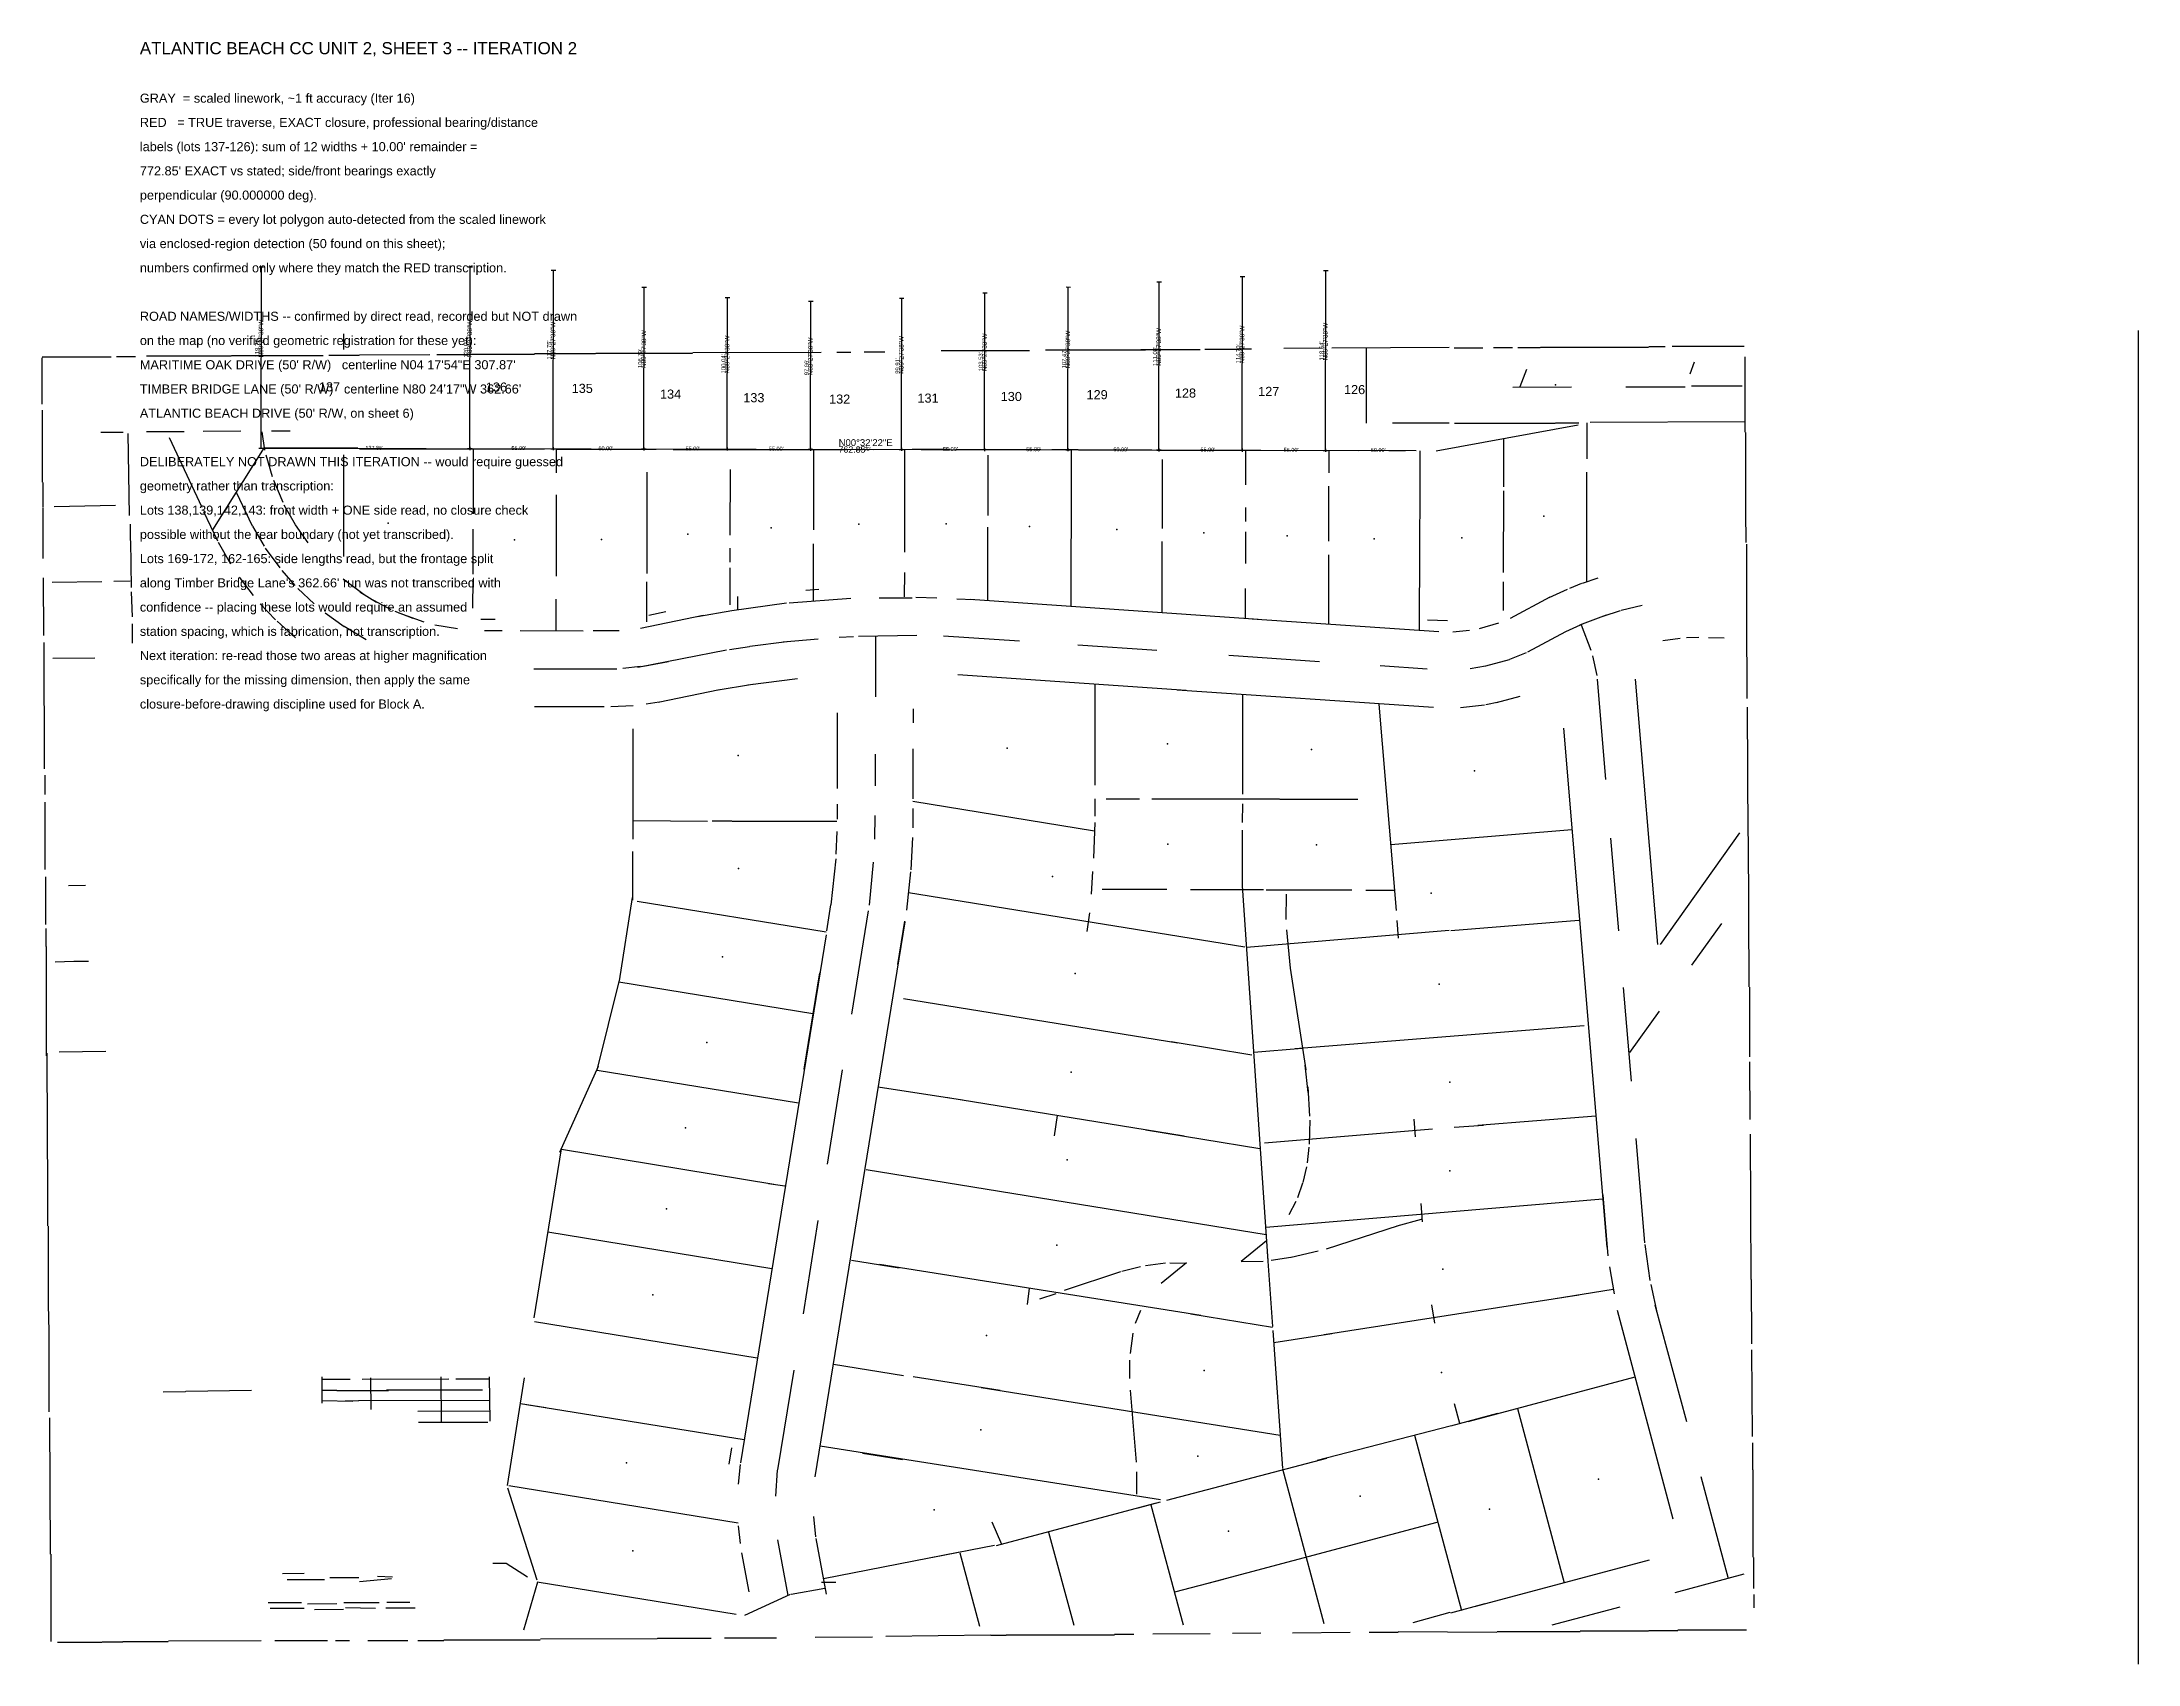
# Model space of a CAD drawing. Extents: x 100 to 1484, y 206 to 1277.
import ezdxf

# ---------------------------------------------------------------- set-up
doc = ezdxf.new("R2010")
doc.units = 0
doc.linetypes.add('ROT_359.88', pattern=[0])
doc.linetypes.add('ROT_89.88', pattern=[0])
for name, color, linetype in [('LOT_NUMBERS', 4, 'CONTINUOUS'), ('SHEET3_SCALED', 8, 'CONTINUOUS'), ('TITLEBLOCK', 2, 'CONTINUOUS'), ('TRUE_LABELS', 1, 'CONTINUOUS'), ('TRUE_LINEWORK', 1, 'CONTINUOUS')]:
    doc.layers.add(name, color=color, linetype=linetype)
doc.styles.get("Standard").update_dxf_attribs({"font": 'Arial'})

msp = doc.modelspace()

# ---------------------------------------------------------------- linework, layer by layer
at = {"layer": 'LOT_NUMBERS'}
for p in [(1099.878, 1050.8212), (329.0578, 959.6392), (581.9467, 956.5674), (639.6732, 958.8157), (697.4745, 959.1205), (752.5726, 957.4381), (810.1078, 955.3474), (1092.1588, 964.1147), (412.3592, 948.6659), (469.7619, 948.708), (526.8125, 952.2697), (867.6125, 953.2883), (922.6242, 951.311), (980.1578, 949.2812), (1037.8428, 949.9319), (560.0516, 806.1802), (737.6657, 811.1054), (843.6795, 813.8648), (938.702, 810.1794), (1046.2634, 796.0954), (843.9201, 747.6239), (941.8911, 747.167), (560.3888, 731.5369), (767.6187, 726.2935), (1017.6072, 715.3792), (549.813, 673.2914), (782.7042, 662.3131), (1023.0438, 655.176), (539.4549, 616.7999), (780.0829, 597.164), (1030.0135, 590.5163), (525.2233, 560.4263), (777.2856, 539.1576), (1029.9831, 532.0224), (512.7656, 506.8192), (770.4639, 482.8836), (1025.3775, 467.1379), (503.6559, 450.0471), (724.0663, 423.3448), (867.8291, 400.1305), (1024.6038, 398.917), (720.2588, 361.0095), (486.3791, 339.2076), (863.5877, 343.691), (1128.2353, 328.4058), (689.4668, 308.1151), (970.8347, 317.1769), (1056.1225, 308.6456), (883.8614, 294.1385), (490.619, 281.1066)]:
    msp.add_point(p, dxfattribs=at)
at = {"layer": 'SHEET3_SCALED'}
for p, q in [((299.5, 1084.6667), (299.5, 1074.1667)), ((1484.5, 1086.8333), (1484.5, 206.3333)), ((100.3333, 1068.8333), (100.3333, 1038.1667)), ((100.5, 1069.3333), (146, 1069.3333)), ((149.5, 1069.6667), (162.1667, 1069.6667)), ((169.3333, 1070), (225.3333, 1070)), ((225.5, 1070.3333), (286, 1070.3333)), ((289.8333, 1070.5), (309.8333, 1070.5)), ((356.5, 1070.6667), (309.9994, 1070.4627)), ((361.1667, 1070.8333), (381.8333, 1070.8333)), ((382, 1071.1667), (425.5, 1071.1667)), ((425.6667, 1071.5), (465.8333, 1071.5)), ((466, 1071.8333), (530, 1071.8333)), ((615, 1072.3333), (530.1664, 1072.0809)), ((625.1667, 1072.5), (634.5, 1072.5)), ((643.3333, 1072.6667), (657, 1072.6667)), ((694.1667, 1073.5), (703.3333, 1073.5)), ((703.5, 1073.6667), (752.5, 1073.6667)), ((763, 1074), (829, 1074)), ((826, 1074.3333), (865.1667, 1074.3333)), ((868.1667, 1074.5), (890.8333, 1074.5)), ((891, 1074.6667), (899.1667, 1074.6667)), ((945.8333, 1075), (920.5, 1074.8333)), ((1029.4997, 1075.5658), (952.1666, 1075.1792)), ((974.8333, 1075), (974.8333, 1025.6667)), ((1032.8333, 1075.3333), (1051.8333, 1075.3333)), ((1058.8333, 1075.5), (1071.5, 1075.5)), ((1075, 1075.5), (1089.6667, 1075.5)), ((1089.8333, 1075.8333), (1161.1667, 1075.8333)), ((1161.3333, 1076.1667), (1172.1667, 1076.1667)), ((1176.8333, 1076.3333), (1224.3333, 1076.3333)), ((1191.3333, 1065.8333), (1188.5, 1057.8333)), ((1224.8333, 1069.3333), (1224.8333, 1019.6667)), ((1080.6667, 1061), (1076.3333, 1049.5)), ((1110.3333, 1049.3333), (1071.6669, 1049.1173)), ((1146.3333, 1049.6667), (1185.3333, 1049.6667)), ((1189.6667, 1050.1667), (1223, 1050.1667)), ((100.5, 1034.1667), (100.5, 986.6667)), ((1029.5, 1025.6667), (992.1667, 1025.5)), ((1033.1667, 1025.5), (1099.6667, 1025.5)), ((1099.8333, 1025.8333), (1115.1667, 1025.8333)), ((1120.5, 1025.8333), (1120.5, 1002)), ((1225.0007, 1026.4691), (1122.6663, 1026.0901)), ((139.3333, 1019.6667), (154, 1019.6667)), ((157.1692, 1018.6667), (158, 964.6641)), ((169.3333, 1020), (194.1667, 1020)), ((184.3333, 1016.1667), (205.8435, 970.1714)), ((231.6667, 1020.3333), (206.8333, 1020.1667)), ((245.5, 1019.8333), (247.3333, 1007.6667)), ((252, 1020.5), (264.1667, 1020.5)), ((1114.8333, 1024.1667), (1020.8988, 1007.1387)), ((1065.5, 1015), (1065.5, 983.6667)), ((1225.3333, 1019.5), (1225.3333, 957.1667)), ((247.1667, 1009.5), (212.8841, 955.1347)), ((247.5, 1009.3333), (308.8333, 1009.3333)), ((248.1667, 1004.6667), (252.3333, 990.3333)), ((299.5, 1004.6667), (299.5, 937.6667)), ((310, 1008.6667), (432.1667, 1008.6667)), ((385, 1008.5), (385, 965.8333)), ((440, 1008.5), (505.8333, 1008.5)), ((440, 1008.3333), (440, 992.8333)), ((517.1664, 1008.217), (631.4999, 1007.9668)), ((609.8333, 1007.6667), (609.8333, 955.1667)), ((699.9994, 1008.4053), (649.6666, 1008.0027)), ((670, 1007.8333), (670, 993.5)), ((703.8333, 1008.3333), (759.9991, 1008.1113)), ((725, 1004.5), (725, 964.6667)), ((767.1667, 1008.1667), (784.6667, 1008.1667)), ((780, 1008), (780, 949.5)), ((784.8333, 1008), (833.3333, 1008)), ((836.5, 1007.8333), (905.1667, 1007.8333)), ((840, 1001.6667), (840, 956)), ((895.1667, 1007.5), (895.1667, 984.8333)), ((926.6667, 1007.6667), (969.5, 1007.5)), ((950.1667, 1007.5), (950.1667, 992.8333)), ((989.8333, 1007.5), (1000.8333, 1007.5)), ((1010.1667, 1007.3333), (1009.969, 917.0001)), ((100.8333, 986.5), (100.8333, 970.3333)), ((253.1667, 988), (259.3333, 973.5)), ((499.8333, 993.1667), (499.8333, 926.3333)), ((554.8333, 995), (554.6667, 951.6667)), ((669.8333, 993.3333), (669.8333, 940.3333)), ((950, 984), (950, 947.6667)), ((1120.3333, 993.3333), (1120.3333, 921)), ((101, 970), (101, 936.1667)), ((149, 971.1667), (108.3333, 970.3333)), ((228.5, 980), (239.1667, 957.8333)), ((260.1667, 971.6667), (267.5, 958.6667)), ((439.8333, 978.3333), (439.8333, 924.5)), ((895, 970), (895, 960.6667)), ((1065.3729, 980.8338), (1065.1667, 927)), ((158.5, 958.8333), (158.5, 948.1667)), ((207, 967.3333), (216.1667, 948)), ((239.3333, 957.6667), (247, 944.3333)), ((267.6667, 958.5), (276, 946.6667)), ((384.8333, 955.6667), (384.8333, 926)), ((724.8333, 956.8333), (724.8333, 908.6667)), ((1225.5, 957), (1225.5, 946.8333)), ((158.8812, 948.002), (159.1667, 917.1667)), ((216.6667, 947), (224.8333, 932.6667)), ((247.8333, 943.1667), (257.3333, 930)), ((554.6667, 943.1667), (554.6667, 933.8333)), ((609.6667, 946), (609.6667, 908.1667)), ((779.8333, 949.3333), (779.8333, 904.8333)), ((839.8333, 947.5), (839.8333, 900.6667)), ((895, 953.8333), (895, 932.8333)), ((1225.8333, 945.6667), (1225.8333, 871.3333)), ((258.6667, 928.3333), (267.3333, 918.5)), ((554.6667, 930.1667), (554.5, 905.6667)), ((949.8333, 938.6667), (949.8333, 928.8333)), ((949.8333, 928.6667), (949.8333, 893.3333)), ((101.1667, 923.5), (101.3333, 885.5)), ((139.8333, 920.8333), (107.1616, 920.3188)), ((158.6667, 921.3333), (147.8333, 921.1667)), ((159.3333, 914.1667), (159.8333, 897.8333)), ((230.6667, 923.8333), (239.8333, 911.8333)), ((269.3333, 916.3333), (280, 906.3333)), ((299.1667, 922.8333), (313.1667, 912.5)), ((310.3333, 914.3333), (321.3333, 907.5)), ((384.8333, 922.5), (384.6667, 903.5)), ((499.6667, 920.8333), (499.6667, 894.3333)), ((613.3333, 915.8333), (604.6667, 915.1667)), ((669.8333, 927), (669.6667, 910.8333)), ((894.8333, 916.5), (894.8333, 896.8333)), ((1009.8333, 916.8333), (1009.8333, 889)), ((1065.1667, 920.8333), (1065.1667, 901.8333)), ((1107.5, 915.8333), (1095.5, 910.3333)), ((1117, 919.6667), (1109, 916.3333)), ((1127.8333, 923.3333), (1117.5, 919.8333)), ((244.5, 906.3333), (254.5, 895.8333)), ((287.3333, 900.3333), (300, 891.3333)), ((319.3333, 908.6667), (330.8333, 902.6667)), ((333.3333, 901.5), (345.1667, 896.8333)), ((336, 900.3333), (352.5, 894.5)), ((439.6667, 909.5), (439.6667, 888.8333)), ((512.3333, 901), (501, 898.5)), ((555.8333, 901.6667), (533.1667, 897.6667)), ((591.9668, 906.7358), (556, 901.6667)), ((559.6667, 911.1667), (559.6667, 902.3333)), ((634.491, 909.7906), (593.6557, 906.8172)), ((653.1667, 910.3333), (675, 910.3333)), ((677.3333, 910.6667), (691.3333, 910.3333)), ((704.5, 909.6667), (715.6667, 909.1667)), ((713.342, 909.2929), (903.5004, 896.1718)), ((1096, 910.6667), (1069.8333, 896.6667)), ((1142.5, 901.6667), (1131.1667, 898)), ((1157, 905.1667), (1143.1667, 901.8333)), ((159.8333, 893.1667), (160, 880.3333)), ((255.6667, 894.8333), (267.8333, 883.8333)), ((299.8333, 891.5), (314.3333, 882.8333)), ((359.8333, 892.5), (374.8333, 890)), ((390.1667, 896.1667), (399.6667, 896.1667)), ((392.6667, 888.6667), (404.3333, 888.6667)), ((416.1667, 888.6667), (457.8333, 888.5)), ((464.3333, 888.6667), (481.5, 888.6667)), ((537, 898.5), (495.5, 890)), ((899.5, 896.5005), (1022.6605, 888.0759)), ((1015.3333, 895.8333), (1028.5, 895.3333)), ((1043, 888.6667), (1032, 887.6667)), ((1062.1667, 893.5), (1049.5, 889.8333)), ((1106.3333, 887.8333), (1081.3333, 874.3333)), ((1118.5, 893.3333), (1106.5, 887.8333)), ((1133.3333, 898.8333), (1115.6667, 892.3333)), ((1116.6667, 892.5), (1123.1667, 875.6667)), ((101.583, 880.8337), (101.9105, 797.333)), ((552.3333, 875.6667), (493.8661, 864.3312)), ((567.6667, 878), (554.3333, 876)), ((592.1667, 881.1667), (567.8333, 878.1667)), ((613, 883), (589.8333, 881)), ((636.3333, 884.5), (626.8333, 884.1667)), ((678.0033, 885.4952), (639.4984, 884.7475)), ((650.6667, 885), (650.6667, 844.8333)), ((695.6667, 885.1667), (745.8387, 881.9167)), ((784.3333, 879.1667), (836.5, 875.6667)), ((884.1667, 872.3333), (943.993, 868.231)), ((1080.5, 874), (1069.5, 869.5)), ((1182.1667, 883.5), (1170.6667, 881.8333)), ((1194.5, 884), (1186.3333, 883.8333)), ((1200.8333, 884), (1211.1667, 883.8333)), ((135.1667, 870.5), (107.496, 870.2056)), ((425.1667, 863.5), (480, 863.5)), ((495.5, 864.8333), (483.8333, 863.6667)), ((514.1667, 868), (497.5, 865)), ((705.1745, 859.6138), (856.0072, 849.2709)), ((984, 865.5), (1015.1667, 863.3333)), ((1053.5, 865.1667), (1043.5, 863.5)), ((1069.1667, 869.3333), (1053.6667, 865.1667)), ((1124.3333, 872), (1127, 859)), ((1226.1667, 871.1667), (1226.1667, 843.8333)), ((547.8333, 849.5), (507.1667, 841.1667)), ((569.5, 853), (545.6667, 849)), ((599.3333, 856.8333), (566.5, 852.6667)), ((795.6667, 853.5), (795.6667, 786.6667)), ((849.9969, 849.6211), (1019.3333, 838)), ((893.1667, 846.6667), (893.1667, 780.6667)), ((1076.1667, 845.1667), (1060.6667, 841)), ((1127.3333, 856.5), (1132.8333, 790.3333)), ((1152.5, 856.6667), (1167.0755, 681.3258)), ((425.6667, 838.5), (471.5, 838.5)), ((490.6667, 839), (476, 838.3333)), ((507.8333, 841.3333), (499.3333, 840.1667)), ((625.5, 834.3333), (625.5, 784.3333)), ((675.6667, 837), (675.6667, 827.8333)), ((983.1667, 840.1667), (994.5, 703.8333)), ((1053, 839.5), (1037.1667, 837.6667)), ((1062.3333, 841.5), (1053.8333, 839.6667)), ((1226.4671, 838.0004), (1226.752, 752.8331)), ((490.5, 823.8333), (490.5, 750.8333)), ((1105.0545, 824.1712), (1133.7715, 481.6615)), ((650.5, 807.1667), (650.5, 786.1667)), ((675.5, 810.6667), (675.5, 777.5)), ((102.1667, 793.1667), (102.1667, 780.5)), ((102.3333, 775.3333), (102.3333, 730.8333)), ((675.4999, 775.9995), (795.3333, 756.5)), ((795.5, 777.5), (795.5, 766.1667)), ((803, 777.6667), (825, 777.6667)), ((833.1667, 777.5), (917.5, 777.5)), ((917.6667, 777.3333), (969.3333, 777.3333)), ((491, 763.3333), (539.8324, 762.8934)), ((542.8333, 763), (556, 763)), ((556.1667, 762.8333), (625.3333, 762.8333)), ((625.5, 774), (625.5, 764.1667)), ((650.3333, 766.6667), (650.1667, 751)), ((675.5, 771.1667), (675.3333, 758.5)), ((795.5, 762), (794.8333, 738.5)), ((893.1667, 774.1667), (893, 762)), ((625.1667, 756), (624.6667, 741)), ((675.1667, 752), (674, 730.6667)), ((893, 756.8333), (893, 720.3333)), ((1110.5, 757), (991.0203, 747.2517)), ((1136.1667, 751.5), (1141.5, 690.5)), ((1221.3333, 755.1667), (1169.0185, 681.3203)), ((1227.0924, 752.6669), (1227.3832, 653.4997)), ((490.3333, 742.8333), (490.3333, 710.6667)), ((624.5, 738), (621.3152, 707.6511)), ((649.3333, 735.6667), (646.4983, 707.3168)), ((102.6667, 726.1667), (102.6667, 694.5)), ((129.1667, 720.3333), (117.8333, 720.1667)), ((673.8333, 729.3333), (671.1667, 704)), ((794.1667, 729.6667), (793.1667, 714.6667)), ((892.8333, 720.1667), (909.9217, 472.5061)), ((490.1667, 712.3333), (481.5, 657.3333)), ((493.4895, 710.1025), (618.1667, 689.6667)), ((621.1667, 707.5), (618.5, 690.5)), ((672.6592, 715.7872), (894.6441, 679.8607)), ((800.5, 717.8333), (843.1667, 717.8333)), ((858.8333, 717.6667), (907, 717.6667)), ((908.6667, 717.5), (965.3333, 717.5)), ((922, 714.6667), (921.8333, 698)), ((974.5, 717.3333), (993.1667, 717.3333)), ((670.1148, 696.3147), (610.6985, 329.8552)), ((645.8333, 703.6667), (634.8333, 635.5)), ((670, 696.8333), (665.3333, 668.1667)), ((792, 702.3333), (790.3333, 690)), ((995.088, 697.3402), (996, 685.6667)), ((1115.1667, 697.3333), (1030.6667, 690.3333)), ((1209.5, 695.3333), (1189.6667, 667.6667)), ((102.8333, 692), (102.8333, 680.1667)), ((103.1667, 680), (103.1667, 607.8333)), ((618.1769, 687.8046), (561.5389, 339.1874)), ((1029.5, 690.6667), (895.8322, 679.5134)), ((922.1667, 691), (924.5386, 665.8213)), ((121.3333, 670.1667), (109, 669.8333)), ((121.5, 670.3333), (131, 670.3333)), ((924.6667, 665.6667), (934.8333, 598.6667)), ((481.8333, 658.8333), (466.6667, 598.3333)), ((481.3333, 656.6667), (609.3256, 635.9521)), ((613.8333, 662.6667), (603.5, 599.1667)), ((1144.5, 653), (1149.8333, 591.1667)), ((1227.8333, 653.3333), (1227.8333, 607.3333)), ((669.3494, 645.7663), (850.4976, 616.4849)), ((1168.3333, 637.3333), (1148.6667, 610)), ((1118.8382, 627.7724), (927.8107, 612.6188)), ((103.5, 609.6667), (103.5, 583.6667)), ((142.5, 610.8333), (111.6667, 610.3333)), ((846, 617.3333), (899.32, 608.5855)), ((932.5, 612.8333), (900.6667, 610)), ((467.6667, 600.8333), (442.1667, 544.1667)), ((466.9736, 598.5043), (599.8382, 576.8635)), ((628.6667, 598.6667), (618.8333, 536.3333)), ((934.3333, 601.8333), (936.3333, 583.6667)), ((1228, 603.8333), (1228.1667, 565.8333)), ((103.7609, 583.5004), (104.0899, 495.6664)), ((652.4911, 587.4423), (708.3333, 578.8333)), ((936.1667, 587.5), (937.3333, 568)), ((698.5172, 580.4391), (854.5074, 555.0453)), ((770.8333, 568.5), (768.8333, 555)), ((1126.3381, 568.108), (1048.5005, 561.8271)), ((829.3333, 559), (904.6667, 546.6667)), ((1018.4938, 559.5727), (907.6667, 550.1667)), ((937.5, 565.5), (937.1667, 549.6667)), ((1006.1667, 566.1667), (1007.1667, 554.3333)), ((1052.3333, 562), (1032.8333, 560.5)), ((1228.4086, 556.1669), (1228.7636, 460.3331)), ((443.2392, 546.5152), (425.2217, 434.8513)), ((443.3333, 546.3333), (583.6849, 523.2776)), ((937, 547.6667), (935.8333, 537.3333)), ((1152.8333, 553.3333), (1158.6667, 484.3333)), ((644.5548, 532.8369), (908.6667, 489.8333)), ((935.3333, 534.6667), (933, 524.3333)), ((580.1667, 523.6667), (590.8333, 522)), ((1130.9785, 513.2573), (908.5, 494.6667)), ((932.8333, 523.8333), (929.3333, 514.1667)), ((1131, 516.1667), (1134.3475, 475.8207)), ((612.7774, 499.1756), (603, 437.6667)), ((928.3333, 511.8333), (923.6667, 503)), ((1011, 499.8333), (995, 495.3333)), ((1010.8333, 510.5), (1011.8333, 498.3333)), ((104.5, 495.5), (104.5, 439.3333)), ((434.5, 491.6667), (582.3333, 467.5)), ((909, 485.6667), (892.3333, 472.1667)), ((995.8333, 495.6667), (948.3333, 480.3333)), ((634.8333, 473), (666.3333, 468)), ((842.3333, 471), (829, 469.3333)), ((856.1667, 471.3333), (839.3333, 457.6667)), ((845.1667, 471.1667), (855.5, 471)), ((906.8333, 472.1667), (892.1667, 472)), ((909.5, 478.5), (912.8333, 429.1667)), ((925, 474.6667), (912, 472.8333)), ((943.1667, 478.8333), (925.1667, 474.6667)), ((1158.8333, 483.3333), (1162.1667, 459.6667)), ((653.3593, 470.3305), (865.6948, 436.6773)), ((812.6667, 465.3333), (775.4167, 452.9167)), ((825.8333, 468.6667), (813.3333, 465.5)), ((1135.5, 468.5), (1138.5, 450.6667)), ((1162.6667, 457), (1167, 437.6667)), ((1229, 460.1667), (1229.1667, 417.8333)), ((752.3333, 454.5), (750.8333, 443.6667)), ((769.8333, 450.8333), (759.1667, 447.1667)), ((1115.1989, 449.7918), (946.9928, 423.7133)), ((1017.8333, 443.5), (1020, 431.3333)), ((1137.8333, 453.6667), (1098.1667, 447.3333)), ((1165.4322, 443.4365), (1186.2494, 366.5224)), ((104.6667, 439.1667), (104.6667, 430.5)), ((105, 430.3333), (105, 372.8333)), ((425.5, 432.5), (572.6667, 408.5)), ((825.6667, 439.8333), (822.3333, 431.1667)), ((859, 437.5), (913, 428.8333)), ((1140.5384, 439.9212), (1177.3333, 302.1667)), ((820.6667, 424.8333), (818.8333, 411.3333)), ((913.1134, 426.663), (919.4673, 335.4977)), ((952, 424.3333), (913.8058, 418.3421)), ((623, 404.3333), (669.3333, 396.8333)), ((818.5, 407), (818.5, 394.8333)), ((1229.3333, 413.8333), (1229.6667, 356.6667)), ((285.1667, 396), (285.1667, 378.6667)), ((285.3333, 394.3333), (303.8333, 394.3333)), ((369, 394.5), (311.8333, 394.1667)), ((317.3333, 395.3333), (317.5, 374.5)), ((363.8333, 396), (364, 366)), ((373.6667, 394.6667), (395.6667, 394.6667)), ((395.6667, 396), (396, 366.6667)), ((418.7738, 395.3428), (407.5, 324.1667)), ((596.8333, 400.3333), (586.1667, 334.5)), ((675.6667, 396.1667), (733.1667, 387.1667)), ((720.5027, 389.0168), (918.0044, 357.5274)), ((1152.1667, 395.6667), (1041.8747, 366.3443)), ((195.1667, 386), (180.3333, 385.8333)), ((238.6667, 387), (195.3323, 386.2215)), ((285.1667, 380.3333), (305.6667, 380)), ((285.3333, 387.1667), (295, 387.1667)), ((295.1667, 387), (329.1667, 387)), ((309.3333, 380.1667), (300.5, 380)), ((395.8336, 380.4176), (309.4997, 380.0918)), ((327.8333, 387.3333), (391.3333, 387.3333)), ((416.3333, 378.3333), (433, 375.6667)), ((420.3196, 377.7486), (564, 354.5)), ((818.8333, 387.1667), (822.8333, 339.6667)), ((1032.8333, 378.3333), (1036.3333, 365.3333)), ((1074.6667, 375), (1105.5, 260)), ((105.4128, 368.8336), (105.761, 278.9997)), ((395.8338, 373.2427), (348.5, 373)), ((349, 366), (394.8333, 366)), ((1030.2177, 363.4696), (942.3175, 340.728)), ((1061.5, 371.8333), (1030.5, 363.5)), ((555.6667, 349.1667), (554, 338.3333)), ((614.2149, 350.4715), (838.8713, 314.9067)), ((1006.6667, 357.5), (1037.7352, 241.6403)), ((1229.8333, 352.3333), (1229.8333, 334.6667)), ((561.5, 338.1667), (560.1667, 325.1667)), ((585.9418, 334.3478), (584.8333, 317.1667)), ((642.1667, 345.6667), (668.6667, 341.5)), ((823.1667, 333.1667), (823.1667, 318.5)), ((948.514, 342.1136), (843, 314.3333)), ((919.5, 335.3333), (946.8333, 233.1667)), ((1230.1667, 334.5), (1230.1667, 276.8333)), ((407.8333, 322.6667), (427.1446, 262.0461)), ((408.6881, 324.132), (560.1667, 299.5)), ((1195.8333, 330.1667), (1213.8333, 262.8333)), ((835.3124, 312.412), (730.547, 284.4905)), ((838.6667, 313.1667), (824, 309.1667)), ((832.6667, 311.5), (853.8333, 232.3333)), ((560.1667, 297.6667), (561.5, 285.8333)), ((609.8333, 303.8333), (611.1667, 290.3333)), ((727.6667, 300.3333), (734, 285.5)), ((765, 293.5), (781.6315, 232.0356)), ((1021.5329, 299.7094), (865.1936, 258.2316)), ((106.1667, 278.8333), (106.1667, 221.3333)), ((562.3333, 279.6667), (567.1667, 254)), ((586.1667, 288.3333), (592.8333, 251.6667)), ((611.3333, 289.3333), (618.1667, 252.5)), ((705.3385, 279.9732), (616.3333, 262.6667)), ((729.4603, 284.7018), (688.6667, 276.6667)), ((706.5, 279.8333), (719.5, 231.3333)), ((273.5, 266.1667), (259.1667, 265.8333)), ((290.5, 263.5), (309.5, 263.5)), ((322, 264.3333), (331.8333, 263.8333)), ((398.1667, 273), (407.1667, 273)), ((407, 273), (420.9679, 263.9504)), ((1161.6667, 274.8333), (1047.0347, 244.3695)), ((1224.115, 265.6918), (1178.5258, 253.4041)), ((1230.5, 276.6667), (1230.5, 256.3333)), ((262.1667, 262.1667), (287, 262.1667)), ((331.1667, 262.6667), (310, 260.6667)), ((427.5, 260.5), (418.2309, 228.648)), ((427.3333, 260.6667), (558.8333, 239.3333)), ((594.3333, 252.1667), (564.3333, 238.5)), ((617.3333, 256.3333), (595.1667, 252.1667)), ((615.1667, 260.5), (624.5, 260.3333)), ((880.3411, 262.1364), (848.1667, 253.8333)), ((1230.6667, 252.1667), (1230.6667, 243.5)), ((249.6667, 247), (271.8333, 247)), ((251, 243.3333), (273.5, 243.3333)), ((295, 246), (275.6667, 245.8333)), ((299.5, 242.3333), (280.3333, 242.1667)), ((299.6667, 247), (323, 247)), ((300.8333, 243.6667), (320.6667, 243.3333)), ((327.5, 243.5), (346.8333, 243.5)), ((328.1667, 247.1667), (343.3333, 247.1667)), ((1030.1329, 240.2921), (1005.5, 233.6667)), ((1053.1263, 246.1485), (1030.5, 240)), ((1142.3333, 243.8333), (1097.3333, 232)), ((245, 221.6667), (183.833, 221.3984)), ((254.1667, 221.8333), (289, 221.8333)), ((294.1667, 222), (303.5, 222)), ((315.5, 221.8333), (342, 221.8333)), ((348.5, 222), (365.6667, 222)), ((365.8333, 222.3333), (429.3333, 222.3333)), ((506.667, 223.0751), (429.4996, 222.7828)), ((506.8333, 223.3333), (542.1667, 223.3333)), ((551, 223.6667), (585.5, 223.6667)), ((648.8333, 224.1667), (610.8333, 223.8333)), ((726.6661, 225.3788), (657.4978, 224.507)), ((726.8333, 225.3333), (737, 225.3333)), ((737.1667, 225.6667), (808.5, 225.6667)), ((808.6667, 226), (821.3333, 226)), ((871.8333, 226.3333), (833.8333, 226.1667)), ((905.3333, 226.6667), (886.5, 226.5)), ((964.1667, 227.1667), (926.1667, 226.8333)), ((976.6667, 227.3333), (995.8333, 227.3333)), ((996.002, 227.8057), (1061.1647, 227.3742)), ((1061.3333, 227.8333), (1116, 227.8333)), ((1116.1667, 228.1667), (1161.1667, 228.1667)), ((1161.3333, 228.5), (1180.5, 228.5)), ((1180.6667, 228.8333), (1226, 228.8333)), ((110.6667, 220.8333), (140, 220.8333)), ((140.1667, 221), (153.6667, 221)), ((153.8333, 221.1667), (183.6667, 221.1667))]:
    msp.add_line(p, q, dxfattribs=at)
at = {"layer": 'TRUE_LINEWORK'}
for p, q in [((243.7583, 1128.8896), (246.7583, 1128.8832)), ((245, 1009.1667), (245.2583, 1128.8864)), ((381.6086, 1128.8722), (384.6086, 1128.8657)), ((382.8497, 1008.8693), (383.1086, 1128.869)), ((436.6036, 1126.5036), (439.6036, 1126.4971)), ((437.8496, 1008.7506), (438.1036, 1126.5003)), ((891.596, 1122.4719), (894.596, 1122.4654)), ((892.8485, 1007.7689), (893.096, 1122.4687)), ((946.6043, 1126.2932), (949.6043, 1126.2868)), ((947.8484, 1007.6503), (948.1043, 1126.29)), ((496.5798, 1115.4141), (499.5798, 1115.4077)), ((497.8494, 1008.6211), (498.0798, 1115.4109)), ((551.5651, 1108.5455), (554.5651, 1108.539)), ((552.8493, 1008.5025), (553.0651, 1108.5422)), ((666.5646, 1108.1674), (669.5646, 1108.1609)), ((667.849, 1008.2544), (668.0646, 1108.1641)), ((721.5723, 1111.6687), (724.5722, 1111.6622)), ((722.8489, 1008.1357), (723.0723, 1111.6655)), ((776.5806, 1115.49), (779.5806, 1115.4836)), ((777.8488, 1008.017), (778.0806, 1115.4868)), ((836.5883, 1118.9706), (839.5883, 1118.9641)), ((837.8486, 1007.8876), (838.0883, 1118.9673)), ((606.5599, 1106.0468), (609.5599, 1106.0404)), ((607.8492, 1008.3838), (608.0599, 1106.0436)), ((243.5, 1009.1699), (246.5, 1009.1634)), ((245, 1009.1667), (1007.8482, 1007.5208)), ((381.3497, 1008.8725), (384.3497, 1008.866)), ((382.8518, 1009.8693), (382.8475, 1007.8693)), ((436.3496, 1008.7538), (439.3495, 1008.7474)), ((437.8517, 1009.7506), (437.8474, 1007.7506)), ((496.3494, 1008.6244), (499.3494, 1008.6179)), ((497.8516, 1009.6211), (497.8473, 1007.6211)), ((551.3493, 1008.5057), (554.3493, 1008.4992)), ((552.8514, 1009.5025), (552.8471, 1007.5025)), ((606.3492, 1008.3871), (609.3492, 1008.3806)), ((607.8513, 1009.3838), (607.847, 1007.3838)), ((666.349, 1008.2576), (669.349, 1008.2511)), ((667.8512, 1009.2544), (667.8469, 1007.2544)), ((721.3489, 1008.1389), (724.3489, 1008.1325)), ((722.851, 1009.1357), (722.8467, 1007.1357)), ((776.3488, 1008.0203), (779.3488, 1008.0138)), ((777.8509, 1009.017), (777.8466, 1007.017)), ((836.3486, 1007.8908), (839.3486, 1007.8844)), ((837.8508, 1008.8876), (837.8465, 1006.8876)), ((891.3485, 1007.7722), (894.3485, 1007.7657)), ((892.8506, 1008.7689), (892.8463, 1006.7689)), ((946.3484, 1007.6535), (949.3484, 1007.647)), ((947.8505, 1008.6503), (947.8462, 1006.6503))]:
    msp.add_line(p, q, dxfattribs=at)

# ---------------------------------------------------------------- texts
at = {"layer": 'TITLEBLOCK'}
for s, height, p in [('ATLANTIC BEACH CC UNIT 2, SHEET 3 -- ITERATION 2', 8, (165, 1269.1667)), ('GRAY  = scaled linework, ~1 ft accuracy (Iter 16)', 6, (165, 1237.1667)), ('RED   = TRUE traverse, EXACT closure, professional bearing/distance', 6, (165, 1221.1667)), ("labels (lots 137-126): sum of 12 widths + 10.00' remainder =", 6, (165, 1205.1667)), ("772.85' EXACT vs stated; side/front bearings exactly", 6, (165, 1189.1667)), ('perpendicular (90.000000 deg).', 6, (165, 1173.1667)), ('CYAN DOTS = every lot polygon auto-detected from the scaled linework', 6, (165, 1157.1667)), ('via enclosed-region detection (50 found on this sheet);', 6, (165, 1141.1667)), ('numbers confirmed only where they match the RED transcription.', 6, (165, 1125.1667)), ('ROAD NAMES/WIDTHS -- confirmed by direct read, recorded but NOT drawn', 6, (165, 1093.1667)), ('on the map (no verified geometric registration for these yet):', 6, (165, 1077.1667)), ('MARITIME OAK DRIVE (50\' R/W)   centerline N04 17\'54"E 307.87\'', 6, (165, 1061.1667)), ('TIMBER BRIDGE LANE (50\' R/W)   centerline N80 24\'17"W 362.66\'', 6, (165, 1045.1667)), ("ATLANTIC BEACH DRIVE (50' R/W, on sheet 6)", 6, (165, 1029.1667)), ('DELIBERATELY NOT DRAWN THIS ITERATION -- would require guessed', 6, (165, 997.1667)), ('geometry rather than transcription:', 6, (165, 981.1667)), ('Lots 138,139,142,143: front width + ONE side read, no closure check', 6, (165, 965.1667)), ('possible without the rear boundary (not yet transcribed).', 6, (165, 949.1667)), ('Lots 169-172, 162-165: side lengths read, but the frontage split', 6, (165, 933.1667)), ("along Timber Bridge Lane's 362.66' run was not transcribed with", 6, (165, 917.1667)), ('confidence -- placing these lots would require an assumed', 6, (165, 901.1667)), ('station spacing, which is fabrication, not transcription.', 6, (165, 885.1667)), ('Next iteration: re-read those two areas at higher magnification', 6, (165, 869.1667)), ('specifically for the missing dimension, then apply the same', 6, (165, 853.1667)), ('closure-before-drawing discipline used for Block A.', 6, (165, 837.1667))]:
    msp.add_text(s, height=height, dxfattribs=at).set_placement(p)
at = {"layer": 'TRUE_LABELS', "linetype": 'ROT_89.88'}
for s, height, p in [('N89%%d27\'38"W', 3, (246.4291, 1069.0237)), ('N89%%d27\'38"W', 3, (384.2791, 1068.8663)), ("119.72'", 2.76, (243.8292, 1069.0293)), ("120.00'", 2.76, (381.6791, 1068.8719)), ("117.75'", 2.76, (436.6766, 1067.6283)), ('N89%%d27\'38"W', 3, (439.2766, 1067.6227)), ('N89%%d27\'38"W', 3, (499.2646, 1062.0132)), ('N89%%d27\'38"W', 3, (554.2572, 1058.5196)), ('N89%%d27\'38"W', 3, (609.2545, 1057.2109)), ('N89%%d27\'38"W', 3, (669.2568, 1058.2065)), ('N89%%d27\'38"W', 3, (724.2606, 1059.8978)), ('N89%%d27\'38"W', 3, (779.2647, 1061.7491)), ('N89%%d27\'38"W', 3, (839.2684, 1063.4247)), ('N89%%d27\'38"W', 3, (894.2722, 1065.116)), ('N89%%d27\'38"W', 3, (949.2763, 1066.9673)), ("106.79'", 2.76, (496.6646, 1062.0188)), ("100.04'", 2.76, (551.6572, 1058.5252)), ("97.66'", 2.76, (606.6545, 1057.2165)), ("99.91'", 2.76, (666.6568, 1058.2121)), ("103.53'", 2.76, (721.6606, 1059.9034)), ("107.47'", 2.76, (776.6647, 1061.7547)), ("111.08'", 2.76, (836.6685, 1063.4303)), ("114.70'", 2.76, (891.6722, 1065.1216)), ("118.64'", 2.76, (946.6763, 1066.9729))]:
    msp.add_text(s, height=height, rotation=89.88, dxfattribs=at).set_placement(p)
at = {"layer": 'TRUE_LABELS'}
for s, p in [('137', (283.236, 1046.5741)), ('136', (393.4693, 1046.4296)), ('135', (450.1342, 1045.5574)), ('134', (508.4595, 1041.7782)), ('133', (563.4545, 1039.4095)), ('132', (620.1193, 1038.4939)), ('131', (678.4542, 1039.1181)), ('130', (733.4566, 1040.2061)), ('129', (790.126, 1041.3971)), ('128', (848.4618, 1042.4746)), ('127', (903.4643, 1043.5626)), ('126', (960.1336, 1044.7537))]:
    msp.add_text(s, height=6, dxfattribs=at).set_placement(p)
at = {"layer": 'TRUE_LABELS', "linetype": 'ROT_359.88'}
for s, height, p in [("137.85'", 2.6, (313.9227, 1008.018)), ('N00%%d32\'22"E', 4.5, (626.4289, 1010.5437)), ("55.00'", 2.6, (410.3475, 1007.8099)), ("60.00'", 2.6, (467.8473, 1007.6859)), ("55.00'", 2.6, (525.3472, 1007.5618)), ("55.00'", 2.6, (580.3471, 1007.4432)), ("762.85'", 4.14, (626.4194, 1006.1438)), ("60.00'", 2.6, (637.8469, 1007.3191)), ("55.00'", 2.6, (695.3468, 1007.195)), ("55.00'", 2.6, (750.3467, 1007.0764)), ("60.00'", 2.6, (807.8465, 1006.9523)), ("55.00'", 2.6, (865.3464, 1006.8283)), ("55.00'", 2.6, (920.3463, 1006.7096)), ("60.00'", 2.6, (977.8461, 1006.5856))]:
    msp.add_text(s, height=height, rotation=359.88, dxfattribs=at).set_placement(p)

doc.saveas('drawing.dxf')
